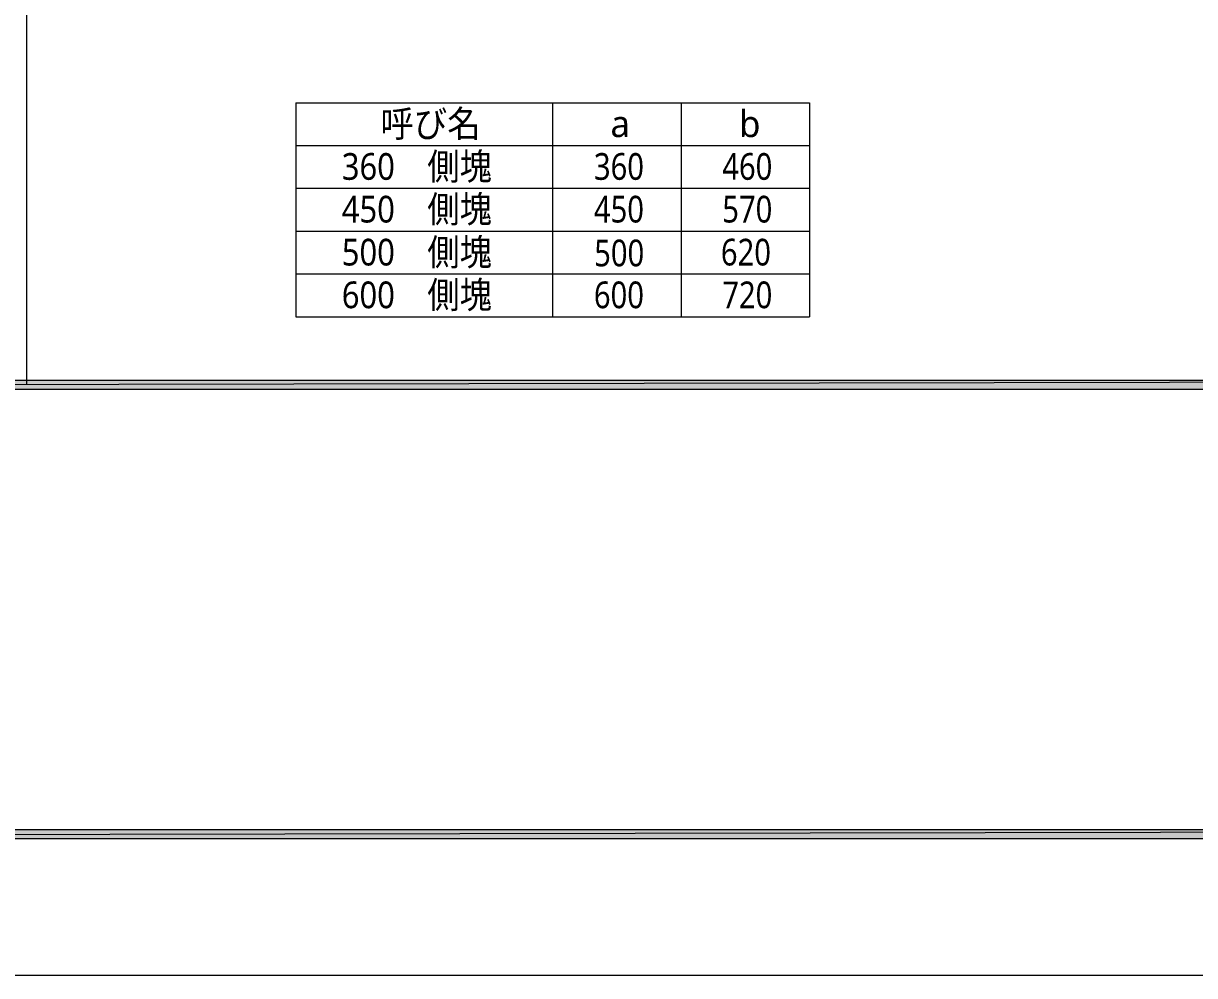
# Model space of a CAD drawing. Header units: millimetres. Extents: x 0 to 420, y 0 to 297.
# Drawn here: x 209.9 to 301.1, y 0 to 74.1 of the extents above; entities that cross this region are included whole.
import ezdxf
from ezdxf.enums import TextEntityAlignment as Align

# ---------------------------------------------------------------- set-up
doc = ezdxf.new("R2010")
doc.units = ezdxf.units.MM
doc.styles.add('kst32b', font='NotoSansJP-Variable.ttf')

msp = doc.modelspace()

# ---------------------------------------------------------------- hatches: boundary and pattern name
h = msp.add_hatch(color=7)
h.paths.add_polyline_path([(393.827, 11.345), (394.525, 10.647), (393.827, 45.635), (393.827, 11.345)])
h.paths.add_polyline_path([(394.525, 10.647), (393.827, 45.635), (394.525, 46.334), (394.525, 10.647)])
h.paths.add_polyline_path([(393.827, 45.635), (394.525, 46.334), (26.522, 45.635), (393.827, 45.635)])
h.paths.add_polyline_path([(394.525, 46.334), (26.522, 45.635), (25.823, 46.334), (394.525, 46.334)])
h.paths.add_polyline_path([(26.522, 45.635), (25.823, 46.334), (26.522, 11.345), (26.522, 45.635)])
h.paths.add_polyline_path([(25.823, 46.334), (26.522, 11.345), (25.823, 10.647), (25.823, 46.334)])
h.paths.add_polyline_path([(26.522, 11.345), (25.823, 10.647), (393.827, 11.345), (26.522, 11.345)])
h.paths.add_polyline_path([(25.823, 10.647), (393.827, 11.345), (394.525, 10.647), (25.823, 10.647)])

# ---------------------------------------------------------------- linework, layer by layer
at = {"lineweight": 13}
msp.add_lwpolyline([(0.191, 0), (0.191, 296.968), (420.158, 296.968), (420.158, 0)], close=True, dxfattribs=at)
for points in [[(210.164, 285.983), (210.164, 45.995)], [(231.14, 67.903), (271.124, 67.903)], [(231.14, 67.903), (231.14, 51.245)], [(251.121, 67.903), (251.121, 51.245)], [(261.133, 67.903), (261.133, 51.245)], [(271.124, 67.903), (271.124, 51.245)], [(231.14, 64.579), (271.124, 64.579)], [(231.14, 61.256), (271.124, 61.256)], [(231.14, 57.912), (271.124, 57.912)], [(231.14, 54.589), (271.124, 54.589)], [(231.14, 51.245), (271.124, 51.245)]]:
    msp.add_lwpolyline(points, dxfattribs=at)
at = {"lineweight": 0}
for points in [[(394.525, 46.334), (26.522, 45.635), (25.823, 46.334)], [(393.827, 45.635), (394.525, 46.334), (26.522, 45.635)], [(26.522, 11.345), (25.823, 10.647), (393.827, 11.345)], [(25.823, 10.647), (393.827, 11.345), (394.525, 10.647)]]:
    msp.add_lwpolyline(points, close=True, dxfattribs=at)

# ---------------------------------------------------------------- texts
at = {"style": 'kst32b'}
for s, p, p2 in [('呼び名', (237.723, 65.236), (245.52, 65.236)), ('360\u3000側塊', (234.717, 61.912), (246.412, 61.912)), ('360', (254.339, 61.912), (258.237, 61.912)), ('460', (264.329, 61.912), (268.228, 61.912)), ('450\u3000側塊', (234.717, 58.589), (246.412, 58.589)), ('450', (254.339, 58.589), (258.237, 58.589)), ('570', (264.329, 58.589), (268.228, 58.589)), ('500\u3000側塊', (234.717, 55.245), (246.412, 55.245)), ('500', (254.36, 55.181), (258.258, 55.181)), ('620', (264.223, 55.245), (268.122, 55.245)), ('600\u3000側塊', (234.717, 51.922), (246.412, 51.922)), ('600', (254.339, 51.922), (258.237, 51.922)), ('720', (264.329, 51.922), (268.228, 51.922))]:
    msp.add_text(s, height=2.0791, dxfattribs=at).set_placement(p, p2, align=Align.FIT)
for s, p in [('a', (255.63, 65.236)), ('b', (265.642, 65.236))]:
    msp.add_text(s, height=2.079, dxfattribs=at).set_placement(p)

doc.saveas('drawing.dxf')
